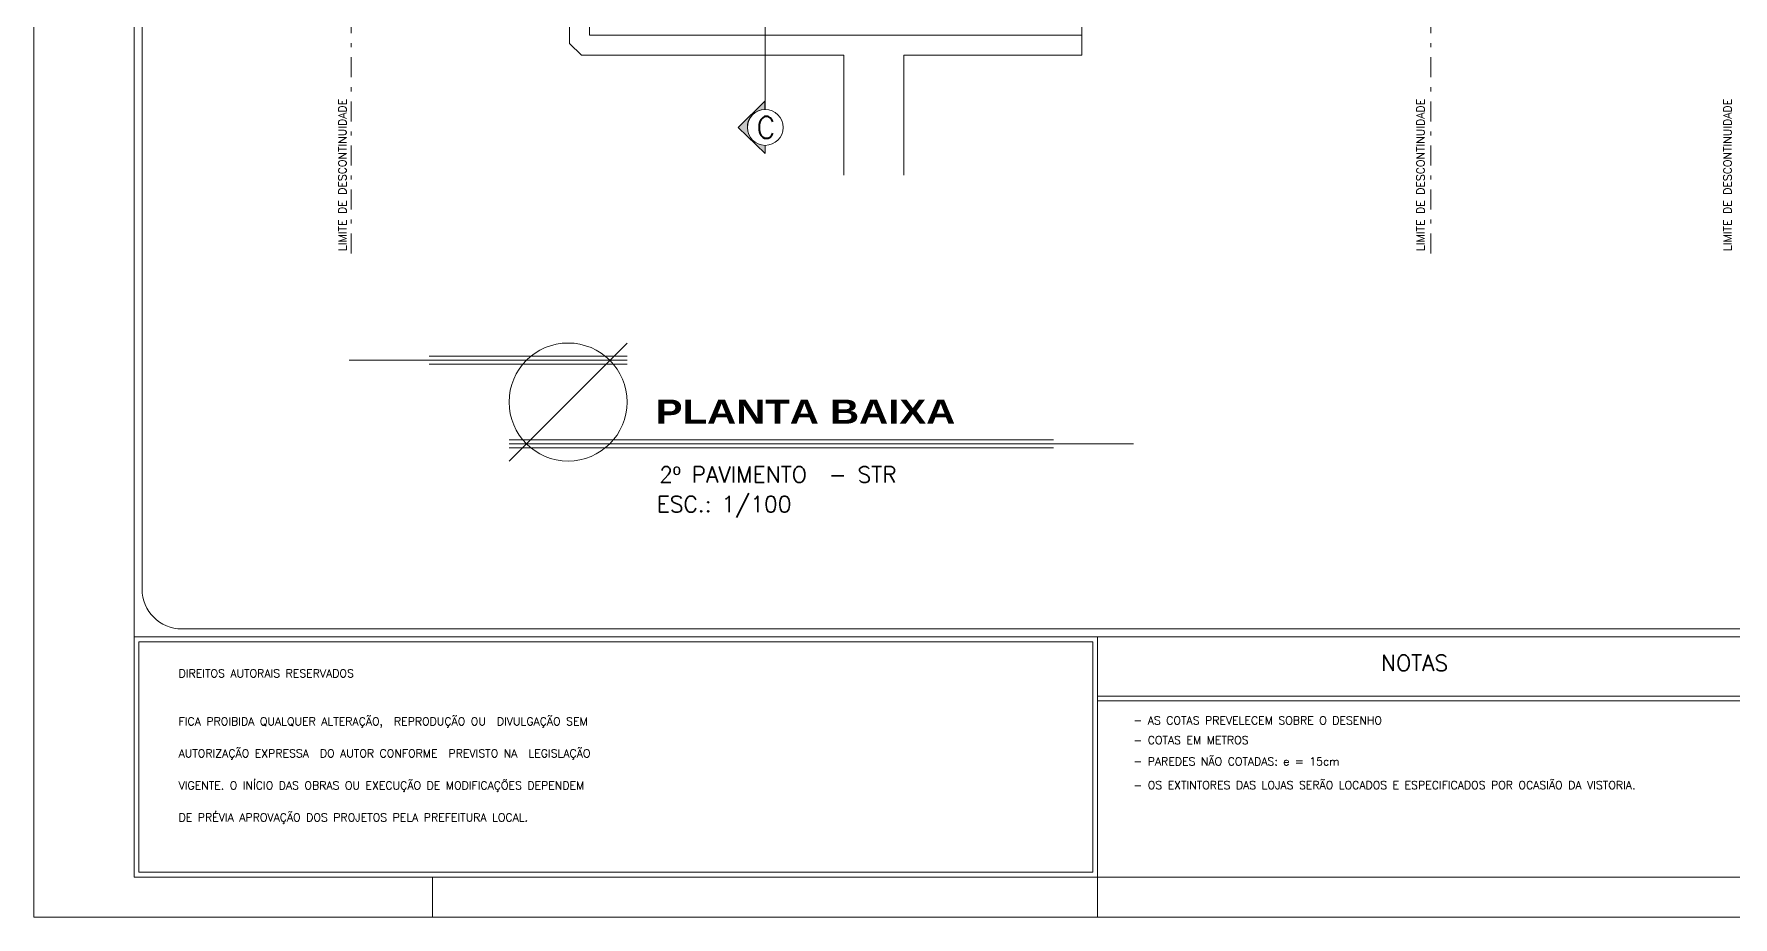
# Model space of a CAD drawing. Header units: millimetres. Extents: x 521 to 1055, y 261 to 520.
# Drawn here: x 520.78 to 563.24, y 348.6 to 370.68 of the extents above; entities that cross this region are included whole.
import ezdxf
from ezdxf.enums import TextEntityAlignment as Align

# ---------------------------------------------------------------- set-up
doc = ezdxf.new("R2010")
doc.units = ezdxf.units.MM
doc.linetypes.add('DASHDOTX2', pattern=[2, 1, -0.5, 0, -0.5])
doc.layers.add('0.1', color=8, linetype='Continuous', lineweight=13)
doc.styles.add('ROMANS', font='romans')
doc.styles.add('SANSSERIFBOLD', font='sasb____.pfb', dxfattribs={"width": 1.2, "height": 0.6})
doc.styles.get("Standard").update_dxf_attribs({"font": 'romans.shx'})

# ---------------------------------------------------------------- blocks, each defined once
blk = doc.blocks.new('TITU-2')
at = {"color": 1}
for p, q in [((0.01475, 0.01475), (-0.01475, -0.01475)), ((-0.03471, 0.01043), (-0.05471, 0.01043)), ((0.01475, 0.01143), (-0.03471, 0.01143)), ((0.01475, 0.00943), (-0.03471, 0.00943)), ((-0.01475, -0.00943), (0.1213, -0.00943)), ((-0.01475, -0.01143), (0.1213, -0.01143)), ((0.1413, -0.01043), (0.1213, -0.01043))]:
    blk.add_line(p, q, dxfattribs=at)
at = {"color": 7}
for p, q in [((0.01475, 0.01043), (-0.03471, 0.01043)), ((-0.01475, -0.01043), (0.1213, -0.01043))]:
    blk.add_line(p, q, dxfattribs=at)
at = {"color": 1}
blk.add_circle((0, 0), 0.01475, dxfattribs=at)
at = {"color": 4}
blk.add_text('ESC.:', height=0.004, dxfattribs=at).set_placement((0.02216, -0.02752))
at = {"color": 8, "style": 'SANSSERIFBOLD', "width": 1.2}
blk.add_attdef('FACHADA', (0.0219, -0.0054), '', height=0.006, dxfattribs=at)
at = {"color": 4}
for tag, p in [('FACHADA', (0.0228, -0.02014)), ('0/0', (0.03834, -0.02752))]:
    blk.add_attdef(tag, p, '', height=0.004, dxfattribs=at)
blk = doc.blocks.new('Cor-4A')
h = blk.add_hatch(color=1)
edge = h.paths.add_edge_path()
edge.add_line((-0.00005, -0.00732), (-0.00757, 0))
edge.add_line((-0.00757, 0), (-0.00014, 0.00731))
edge.add_line((-0.00014, 0.00731), (-0.00014, 0.005))
edge.add_arc((0, 0), 0.005, 91.6216, 269.468)
edge.add_line((-0.00005, -0.005), (-0.00005, -0.00732))
at = {"linetype": 'DASHDOTX2'}
blk.add_line((0, 0.03735), (0, 0.005), dxfattribs=at)
at = {"color": 1}
blk.add_lwpolyline([(-0.00005, -0.00732), (-0.00757, 0), (-0.00014, 0.00731), (-0.00014, 0.005, 0.98138), (-0.00005, -0.005)], format="xyb", close=True, dxfattribs=at)
blk.add_circle((0, 0), 0.005, dxfattribs=at)
at = {"color": 3, "style": 'ROMANS'}
blk.add_attdef('O', text='', height=0.006, rotation=90, dxfattribs=at).set_placement((0.00019, 0), align=Align.MIDDLE)

msp = doc.modelspace()

# ---------------------------------------------------------------- linework, layer by layer
at = {"layer": '0.1', "color": 8, "linetype": 'DASHDOTX2', "ltscale": 0.5}
for p, q in [((528.70132, 365.19275), (528.70132, 428.20423)), ((555.6924, 365.19275), (555.6924, 428.20423))]:
    msp.add_line(p, q, dxfattribs=at)
at = {"layer": '0.1', "color": 8}
for p, q in [((534.16404, 374.14649), (534.16404, 370.43938)), ((534.16404, 370.43938), (534.45693, 370.14649)), ((546.96404, 370.64649), (546.96404, 370.14649)), ((534.45693, 370.14649), (541.01404, 370.14649)), ((541.01404, 370.14649), (541.01404, 367.14649)), ((542.51404, 370.14649), (542.51404, 367.14649)), ((542.51404, 370.14649), (546.96404, 370.14649)), ((547.35941, 355.60294), (547.35941, 348.60294)), ((547.35941, 354.12294), (597.21941, 354.12294)), ((547.35941, 354.00294), (597.21941, 354.00294)), ((530.73941, 349.60294), (530.73941, 348.60294))]:
    msp.add_line(p, q, dxfattribs=at)
for points in [[(646.97941, 432.60294), (520.77502, 432.60294), (520.77502, 348.60294), (646.97941, 348.60294)], [(523.27502, 349.60294), (523.27502, 431.60294), (645.97941, 431.60294), (645.97941, 349.60294)], [(523.39502, 349.72294), (547.23941, 349.72294), (547.23941, 355.48294), (523.39502, 355.48294)]]:
    msp.add_lwpolyline(points, close=True, dxfattribs=at)
msp.add_lwpolyline([(630.15941, 430.40294, 0.41421356), (629.15941, 431.40294), (524.47502, 431.40294, 0.41421356), (523.47502, 430.40294), (523.47502, 356.80294, 0.41421356), (524.47502, 355.80294), (629.15941, 355.80294, 0.41421356), (630.15941, 356.80294)], format="xyb", close=True, dxfattribs=at)
for points in [[(546.96404, 371.04649), (546.96404, 370.64649), (534.66404, 370.64649), (534.66404, 373.44649), (539.81404, 373.44649), (539.81404, 372.59649), (543.71404, 372.59649), (543.71404, 374.24649), (543.71404, 374.24649)], [(523.27502, 355.60294), (645.97941, 355.60294)]]:
    msp.add_lwpolyline(points, dxfattribs=at)

# ---------------------------------------------------------------- block references
ref = msp.add_blockref('Cor-4A', (539.05324, 368.34081), dxfattribs=dict(at, xscale=89.59999999999991, yscale=89.59999999999991, zscale=89.59999999999991))
ref.add_attrib('O', 'C', dxfattribs={"layer": '0', "color": 3, "height": 0.5376, "style": 'ROMANS'}).set_placement((539.07063, 368.34081), align=Align.MIDDLE)
ref = msp.add_blockref('TITU-2', (534.12434, 361.47636), dxfattribs=dict(at, xscale=100, yscale=100, zscale=100))
ref.add_attrib('FACHADA', 'PLANTA BAIXA', (536.31434, 360.93636), dxfattribs={"layer": '0', "color": 8, "height": 0.6, "style": 'SANSSERIFBOLD', "width": 1.2})
ref.add_attrib('0/0', '1/100', (537.95862, 358.72426), dxfattribs={"layer": '0', "color": 4, "height": 0.4})
ref.add_attrib('FACHADA', '2º PAVIMENTO  - STR', (536.40385, 359.46262), dxfattribs={"layer": '0', "color": 4, "height": 0.4})

# ---------------------------------------------------------------- texts
for p in [(528.58233, 365.25007), (555.53254, 365.25007), (563.20603, 365.25007)]:
    msp.add_text('LIMITE DE DESCONTINUIDADE', height=0.2, rotation=90, dxfattribs=at).set_placement(p)
at = {"layer": '0.1', "color": 8, "style": 'ROMANS'}
for s, height, p in [('NOTAS', 0.4, (554.4422, 354.75456)), ('DIREITOS AUTORAIS RESERVADOS', 0.2, (524.38968, 354.5939)), ('FICA PROIBIDA QUALQUER ALTERAÇÃO,  REPRODUÇÃO OU  DIVULGAÇÃO SEM', 0.2, (524.38968, 353.39368)), ('- AS COTAS PREVELECEM SOBRE O DESENHO', 0.2, (548.25299, 353.41731)), ('- COTAS EM METROS', 0.2, (548.25299, 352.92512)), ('AUTORIZAÇÃO EXPRESSA  DO AUTOR CONFORME  PREVISTO NA  LEGISLAÇÃO', 0.2, (524.38968, 352.59354)), ('- PAREDES NÃO COTADAS: e = 15cm', 0.2, (548.25299, 352.3935)), ('VIGENTE. O INÍCIO DAS OBRAS OU EXECUÇÃO DE MODIFICAÇÕES DEPENDEM', 0.2, (524.38968, 351.7934)), ('- OS EXTINTORES DAS LOJAS SERÃO LOCADOS E ESPECIFICADOS POR OCASIÃO DA VISTORIA.', 0.2, (548.25299, 351.80064)), ('DE PRÉVIA APROVAÇÃO DOS PROJETOS PELA PREFEITURA LOCAL.', 0.2, (524.38968, 350.99325))]:
    msp.add_text(s, height=height, dxfattribs=at).set_placement(p)

doc.saveas('drawing.dxf')
